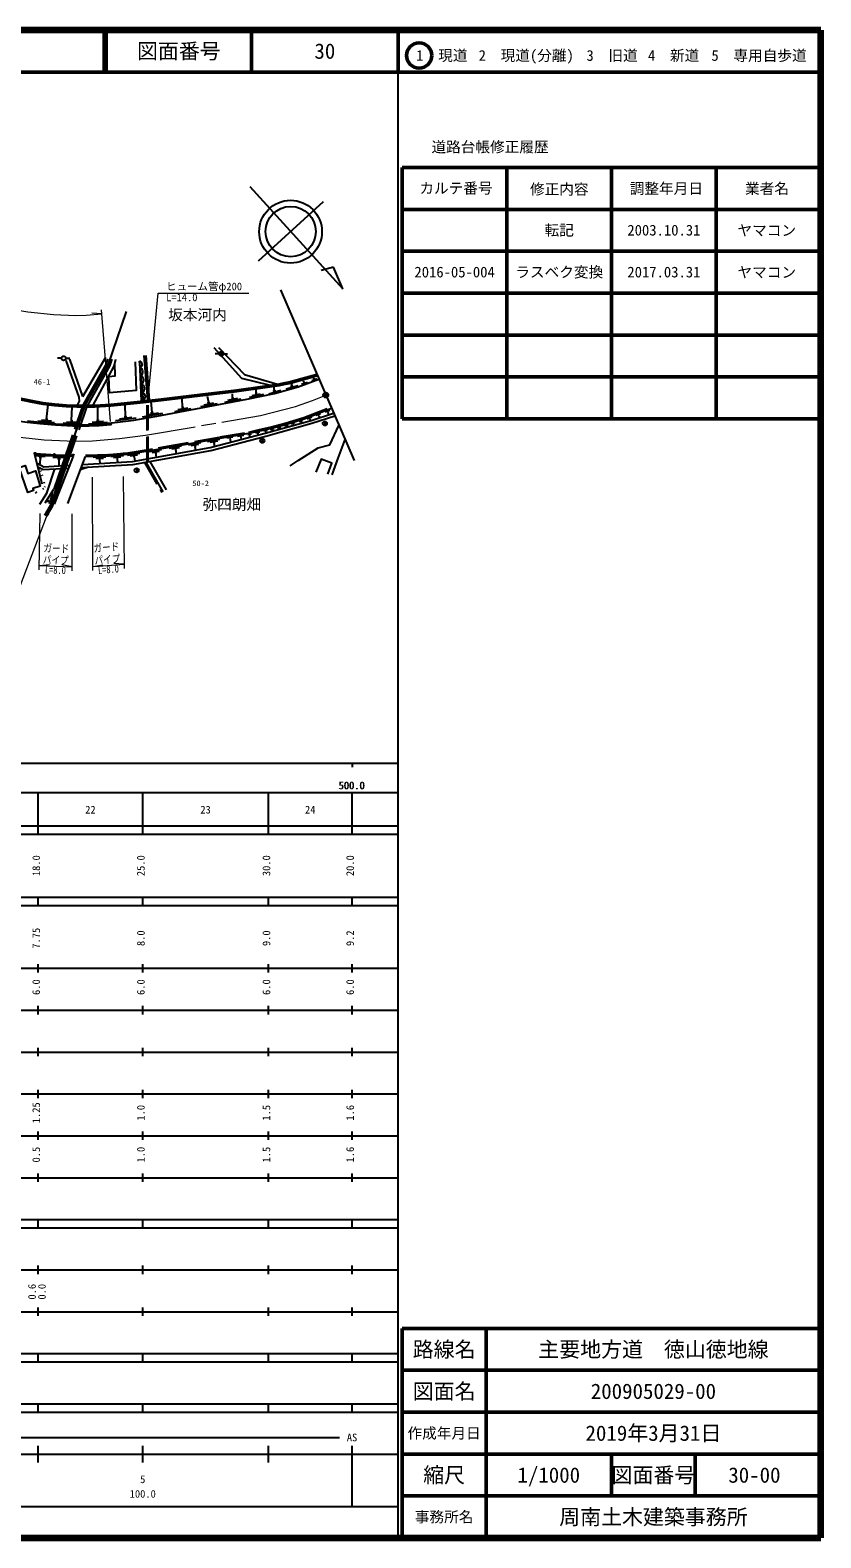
# Model space of a CAD drawing. Units: millimetres at full size, sheet at 1:1000; details may follow other scales. Extents: x 40000 to 680000, y 20000 to 380000.
# Drawn here: x 491092 to 680000, y 20000 to 380000 of the extents above; entities that cross this region are included whole.
import ezdxf
from ezdxf.enums import TextEntityAlignment as Align

# ---------------------------------------------------------------- set-up
doc = ezdxf.new("R2010")
doc.units = ezdxf.units.MM
doc.header["$LTSCALE"] = 1000
doc.header["$PDMODE"] = 32
doc.header["$PDSIZE"] = 500
for name, pattern in [('CHAIN', [18.5, 12, -1.5, 3.5, -1.5]), ('DASHED', [7.5, 6, -1.5]), ('DOTTED', [1.75, 0.25, -1.5])]:
    doc.linetypes.add(name, pattern=pattern)
for name, color, linetype, lineweight in [('M-BGD', 7, 'Continuous', 25), ('M-BMK', 2, 'CHAIN', 13), ('M-BMK-OTRS', 5, 'Continuous', 25), ('M-BMK-ROW', 30, 'Continuous', 25), ('M-BMK-SRVR', 3, 'Continuous', 25), ('M-STR-HTXT', 7, 'Continuous', 13), ('M-TTL', 2, 'Continuous', 140), ('M-TTL-BAND', 7, 'Continuous', 25), ('M-TTL-FRAM', 2, 'Continuous', 50), ('M-TTL-LINE', 7, 'Continuous', 50)]:
    doc.layers.add(name, color=color, linetype=linetype, lineweight=lineweight)
for name, color, linetype in [('M-BMK-HTXT', 7, 'Continuous'), ('M-OTRS', 6, 'Continuous'), ('M-TTL-TXT', 7, 'Continuous')]:
    doc.layers.add(name, color=color, linetype=linetype)
doc.styles.add('ＭＳ ゴシック', font='')
doc.styles.get('ＭＳ ゴシック').set_extended_font_data('MS Gothic')

# ---------------------------------------------------------------- blocks, each defined once
blk = doc.blocks.new('open_arrow')
at = {"color": 0, "linetype": 'Continuous', "lineweight": -2}
blk.add_lwpolyline([(7.5, 1.25), (0, 0), (7.5, -1.25)], dxfattribs=at)

msp = doc.modelspace()

# ---------------------------------------------------------------- hatches: boundary and pattern name
at = {"layer": 'M-BGD'}
for points in [[(536270, 302728, -0.41421), (536770, 303228, -0.41421), (537270, 302728, -1)], [(492645, 286151), (492347, 286186, -1)], [(496627, 285782), (496329, 285808, -1)], [(500622, 285572), (500322, 285586, -1)], [(504618, 285540), (504318, 285530, -1)], [(508615, 285704), (508315, 285685, -1)], [(492120, 278936, -0.41421), (492270, 279086, -0.41421), (492420, 278936, -1)], [(496703, 278654, -0.41421), (496853, 278804, -0.41421), (497003, 278654, -1)], [(501229, 278541, -0.41421), (501379, 278691, -0.41421), (501529, 278541, -1)], [(505470, 278379, -0.41421), (505620, 278529, -0.41421), (505770, 278379, -1)], [(509546, 278515, -0.41421), (509696, 278665, -0.41421), (509846, 278515, -1)], [(513230, 278843, -0.41421), (513380, 278993, -0.41421), (513530, 278843, -1)]]:
    msp.add_hatch(color=256, dxfattribs=at).paths.add_polyline_path(points)

# ---------------------------------------------------------------- linework, layer by layer
for p, q in [((536270, 302728), (535270, 302728)), ((537270, 302728), (538270, 302728)), ((498592, 301660), (497592, 301660)), ((499592, 301660), (500592, 301660)), ((503678, 292542), (500575, 301441)), ((503678, 292542), (509176, 301921)), ((518146, 291517), (517226, 300973)), ((517226, 300973), (517618, 291460)), ((519198, 291630), (518324, 302316)), ((519645, 291678), (518773, 302353)), ((553611, 295047), (553657, 295829)), ((555936, 295466), (557345, 295982)), ((556640, 295724), (556434, 296287)), ((558429, 296380), (559555, 296793)), ((558992, 296586), (558785, 297150)), ((527515, 289915), (527392, 292147)), ((533756, 291083), (533476, 292557)), ((537618, 291209), (541548, 291958)), ((538348, 291653), (540706, 292102)), ((539196, 292120), (539746, 292225)), ((539471, 292172), (539432, 293198)), ((543482, 292337), (546910, 293043)), ((544107, 292772), (546164, 293196)), ((544835, 293228), (545315, 293327)), ((545075, 293278), (545072, 294099)), ((548134, 293198), (551022, 294009)), ((549160, 293798), (549834, 293987)), ((549497, 293893), (549335, 294973)), ((552247, 294353), (555136, 295164)), ((553274, 294953), (553948, 295142)), ((495006, 287128), (495367, 290526)), ((500998, 286756), (501148, 290089)), ((507242, 286826), (507229, 290068)), ((513866, 287698), (513759, 290639)), ((517897, 287685), (522825, 288534)), ((518832, 288151), (521788, 288660)), ((519914, 288642), (520604, 288760)), ((520259, 288701), (520004, 291314)), ((525658, 288961), (529591, 289690)), ((526390, 289402), (528750, 289839)), ((527240, 289864), (527791, 289966)), ((531904, 290119), (535833, 290868)), ((532634, 290564), (534991, 291013)), ((533481, 291031), (534031, 291136)), ((560496, 288382), (559376, 287952)), ((562660, 289213), (561539, 288783)), ((562338, 288768), (562076, 288668)), ((562207, 288718), (562408, 288194)), ((492645, 286151), (492347, 286186)), ((492962, 286704), (496947, 286356)), ((493785, 286934), (496176, 286725)), ((494728, 287152), (495285, 287104)), ((496627, 285782), (496329, 285808)), ((498972, 286250), (502968, 286063)), ((499785, 286512), (502183, 286400)), ((500622, 285572), (500322, 285586)), ((500718, 286769), (501278, 286742)), ((504618, 285540), (504318, 285530)), ((505055, 286027), (509537, 286430)), ((505924, 286406), (508613, 286648)), ((506928, 286798), (507556, 286854)), ((508615, 285704), (508315, 285685)), ((511463, 286783), (516422, 287423)), ((512416, 287209), (515392, 287593)), ((513519, 287653), (514213, 287743)), ((547749, 284409), (546871, 284212)), ((549338, 284767), (548460, 284569)), ((548899, 284668), (548991, 284259)), ((550996, 285237), (550127, 285001)), ((550561, 285119), (550668, 284728)), ((552723, 285713), (551856, 285468)), ((552290, 285591), (552397, 285210)), ((554343, 286210), (553481, 285950)), ((553912, 286080), (554036, 285668)), ((556189, 286768), (555328, 286508)), ((555759, 286638), (555895, 286187)), ((558365, 287565), (557245, 287135)), ((558043, 287120), (557782, 287019)), ((557912, 287069), (558023, 286781)), ((560174, 287938), (559913, 287837)), ((560043, 287887), (560200, 287479)), ((561505, 286583), (561505, 285583)), ((531831, 281446), (528877, 280924)), ((531293, 281047), (529520, 280733)), ((536370, 282249), (533416, 281727)), ((535832, 281849), (534059, 281536)), ((535204, 281434), (534791, 281360)), ((534998, 281397), (535139, 280598)), ((539550, 282787), (538071, 282537)), ((539033, 282395), (538688, 282337)), ((538860, 282366), (538988, 281607)), ((542133, 283223), (540654, 282973)), ((541616, 282832), (541271, 282773)), ((541443, 282802), (541533, 282274)), ((543884, 283543), (543005, 283347)), ((543445, 283445), (543575, 282859)), ((545850, 283982), (544972, 283786)), ((545411, 283884), (545536, 283323)), ((546550, 282458), (546550, 281458)), ((547310, 284311), (547420, 283821)), ((493940, 271611), (492248, 278637)), ((494710, 278147), (492317, 278335)), ((493769, 277920), (493211, 277964)), ((493490, 277942), (493372, 276447)), ((499475, 277854), (496476, 277935)), ((499468, 278292), (496733, 270382)), ((501372, 278241), (496863, 266851)), ((498317, 277585), (497617, 277604)), ((497967, 277595), (497927, 276095)), ((500125, 267012), (504291, 278224)), ((509175, 278061), (506176, 277977)), ((508583, 277744), (506784, 277693)), ((507902, 277425), (507482, 277413)), ((507692, 277419), (507716, 276558)), ((513363, 278376), (510375, 278114)), ((512792, 278025), (510999, 277867)), ((512131, 277665), (511712, 277629)), ((511921, 277647), (511996, 276800)), ((517300, 278942), (514341, 278451)), ((516757, 278548), (514982, 278254)), ((516126, 278139), (515711, 278070)), ((515918, 278105), (516093, 277099)), ((522453, 279796), (519493, 279305)), ((521910, 279401), (520134, 279107)), ((521278, 278993), (520864, 278924)), ((521071, 278958), (521226, 278019)), ((527205, 280629), (524251, 280106)), ((526667, 280229), (524894, 279915)), ((526040, 279813), (525626, 279740)), ((525833, 279776), (525994, 278874)), ((530666, 280631), (530252, 280558)), ((530459, 280594), (530618, 279704)), ((516543, 275381), (516543, 274381)), ((518762, 276866), (522825, 269793)), ((519703, 277035), (523605, 270241)), ((494714, 267110), (496733, 270382)), ((495482, 267774), (495159, 267268)), ((495321, 267521), (495596, 267345))]:
    msp.add_line(p, q, dxfattribs=at)
at = {"layer": 'M-BGD', "linetype": 'DASHED'}
for p, q in [((503666, 290435), (499466, 278285)), ((519060, 276919), (519074, 291214)), ((519260, 276955), (519274, 291236)), ((518396, 276800), (522521, 269618))]:
    msp.add_line(p, q, dxfattribs=at)
at = {"layer": 'M-BGD'}
for points in [[(548214, 295210), (541694, 296785), (535056, 304178)], [(536130, 304259), (542304, 297789), (550194, 295506)], [(502408, 290439), (502919, 291428), (502798, 292331), (499725, 301145)], [(509611, 301492), (509168, 300196), (503737, 290640), (503666, 290435)], [(510647, 301432), (510084, 299784), (504769, 290431)], [(506178, 290427), (511180, 299806), (511575, 301446)], [(516177, 300797), (516443, 293949), (510064, 293406), (509911, 297285), (511393, 297438), (511318, 300378)], [(445499, 295807), (452333, 294227), (460259, 292574), (471319, 290068), (481036, 287910), (485772, 287057), (490417, 286408), (493427, 286061), (497185, 285733), (502670, 285476), (507554, 285637), (510351, 285813)], [(488082, 292277), (491249, 291621), (494154, 291063), (496964, 290752), (499760, 290551), (502274, 290439), (506556, 290426), (510370, 290672), (516628, 291354), (522390, 291973), (531654, 293049), (540415, 294106), (547175, 295054), (550591, 295566), (551598, 295779), (552895, 296040), (557806, 297345), (559556, 297891)], [(488124, 291860), (491171, 291229), (494094, 290668), (496927, 290353), (499737, 290152), (502264, 290039), (506569, 290026), (510405, 290274), (516671, 290956), (522435, 291576), (531701, 292652), (540467, 293710), (547232, 294658), (550662, 295172), (551679, 295388), (552986, 295651), (557917, 296961), (559715, 297522)], [(490454, 286706), (493458, 286360), (497205, 286032), (502672, 285776), (507532, 285937), (511955, 286425), (515873, 286913), (521360, 287858), (531965, 289825), (542838, 291898), (549504, 293271), (555128, 294850), (560084, 296668)], [(503585, 276324), (515552, 277001), (534132, 280334), (547208, 283762), (558207, 286832), (563581, 288575)], [(504291, 278224), (510035, 278385), (514432, 278771), (523066, 280201), (536478, 282573), (543379, 283738), (545655, 284246), (548833, 284961), (552132, 285856), (556563, 287194), (563094, 289701)], [(503319, 275608), (515634, 276305), (534283, 279650), (547391, 283086), (558409, 286162), (563860, 287929)], [(553236, 275951), (555141, 277257), (559931, 280263), (562674, 280991), (564861, 285611)], [(566295, 282293), (564580, 277790), (563206, 273837)], [(492248, 278637), (494826, 278444), (497270, 278336), (501372, 278241)], [(492270, 278936), (494843, 278743), (497280, 278635), (501379, 278541)], [(500515, 278261), (496358, 266235), (494935, 263856)], [(505620, 278379), (510023, 278526), (513380, 278843)], [(562209, 273947), (563141, 276569), (560630, 277575), (559354, 274465)], [(492735, 276612), (494375, 275771), (500528, 276108)], [(492952, 275714), (494225, 275062), (500244, 275392)], [(493388, 266802), (495070, 269478), (497030, 275215)], [(503140, 275126), (504025, 275391), (505153, 275712)]]:
    msp.add_lwpolyline(points, dxfattribs=at)
at = {"layer": 'M-BGD', "linetype": 'DASHED'}
for points in [[(504769, 290431), (504652, 290226), (500515, 278261)], [(504282, 278524), (510018, 278685), (514394, 279068), (523015, 280497), (536427, 282868), (543322, 284032), (545589, 284539), (548761, 285252), (552049, 286145), (556465, 287478), (562987, 289981)], [(495737, 266927), (496383, 268890), (496472, 269959)]]:
    msp.add_lwpolyline(points, dxfattribs=at)
at = {"layer": 'M-BGD'}
msp.add_lwpolyline([(488493, 275612), (489903, 276019), (490514, 274145), (492360, 274769), (493465, 271108), (491764, 270556), (491924, 270043), (490572, 269622)], close=True, dxfattribs=at)
at = {"layer": 'M-BGD', "linetype": 'DOTTED'}
msp.add_lwpolyline([(493062, 275254), (493548, 274863), (493896, 273801), (494635, 271056), (494253, 270550), (492452, 269537), (491133, 268476)], dxfattribs=at)
at = {"layer": 'M-BGD'}
for centre, radius in [((536770, 302728), 500), ((499092, 301660), 500), ((561505, 286083), 500), ((546550, 281958), 500), ((492270, 278936), 150), ((496853, 278654), 150), ((501379, 278541), 150), ((505620, 278379), 150), ((509696, 278515), 150), ((513380, 278843), 150), ((516543, 274881), 500)]:
    msp.add_circle(centre, radius, dxfattribs=at)
for centre, radius, start, end in [((517093, 300206), 778, 290.93719, 80.16952), ((516882, 298427), 1160, 306.03854, 65.06817), ((517076, 296436), 1160, 306.03854, 65.06817), ((517269, 294446), 1160, 306.03854, 65.06817), ((517463, 292455), 1160, 306.03854, 65.06817), ((492496, 286169), 150, 353.43368, 173.43368), ((496478, 285795), 150, 355.00355, 175.00355), ((500472, 285579), 150, 357.3184, 177.3184), ((504468, 285535), 150, 1.89091, 181.89091), ((508465, 285694), 150, 3.58728, 183.58728), ((510342, 285962), 150, 270, 90)]:
    msp.add_arc(centre, radius, start, end, dxfattribs=at)
at = {"layer": 'M-BMK'}
msp.add_lwpolyline([(486456, 283045), (494430, 282154), (501757, 281885), (506005, 281973), (512475, 282495), (518684, 283322), (546135, 287951), (554518, 290113), (558587, 291575), (561722, 292877)], dxfattribs=at)
at = {"layer": 'M-BMK-OTRS'}
msp.add_line((550884, 317962), (568482, 277230), dxfattribs=at)
at = {"layer": 'M-BMK-ROW'}
msp.add_lwpolyline([(514023, 312854), (509626, 299990), (504194, 290433), (495902, 266447), (494506, 264112)], dxfattribs=at)
at = {"layer": 'M-BMK-SRVR'}
for p, q in [((543596, 342643), (565808, 318198)), ((561118, 338973), (545576, 324850)), ((563532, 323388), (560642, 322581)), ((565808, 318198), (563532, 323388))]:
    msp.add_line(p, q, dxfattribs=at)
for centre, radius in [((553316, 331883), 7500), ((553347, 331912), 6000), ((561722, 292877), 600)]:
    msp.add_circle(centre, radius, dxfattribs=at)
at = {"layer": 'M-OTRS'}
msp.add_point((561722, 292877), dxfattribs=at)
at = {"layer": 'M-STR-HTXT'}
for p, q in [((510317, 286590), (508165, 313248)), ((508245, 312251), (505794, 312396)), ((506036, 250967), (505988, 273270)), ((513336, 273449), (513570, 251483)), ((493220, 251177), (493459, 264581)), ((501097, 250888), (501151, 264536)), ((493237, 252177), (495679, 252430)), ((493237, 252177), (501101, 251888)), ((501101, 251888), (498684, 252319)), ((506034, 251967), (508458, 252359)), ((513559, 252485), (511108, 252630))]:
    msp.add_line(p, q, dxfattribs=at)
for points in [[(451732, 321929), (484400, 313785), (490556, 312773), (496650, 312093), (501996, 311896), (504485, 311948), (508245, 312251)], [(519174, 291225), (521685, 317238), (543335, 317238)], [(495812, 265998), (486571, 241729), (463671, 241729)], [(506034, 251967), (507526, 251998), (513559, 252485)]]:
    msp.add_lwpolyline(points, dxfattribs=at)
at = {"layer": 'M-TTL'}
for p, q in [((680000, 380000), (40000, 380000)), ((680000, 20000), (680000, 380000)), ((40000, 20000), (680000, 20000))]:
    msp.add_line(p, q, dxfattribs=at)
at = {"layer": 'M-TTL-BAND'}
for p, q in [((579000, 20000), (579000, 370000)), ((40000, 205000), (579000, 205000)), ((568000, 205000), (568000, 204000)), ((68000, 198000), (579000, 198000)), ((493000, 188000), (493000, 198000)), ((518000, 188000), (518000, 198000)), ((548000, 188000), (548000, 198000)), ((568000, 188000), (568000, 198000)), ((40000, 190000), (579000, 190000)), ((40000, 188000), (579000, 188000)), ((40000, 173000), (579000, 173000)), ((493000, 171000), (493000, 173000)), ((518000, 171000), (518000, 173000)), ((548000, 171000), (548000, 173000)), ((568000, 171000), (568000, 173000)), ((40000, 171000), (579000, 171000)), ((40000, 156000), (579000, 156000)), ((493000, 155000), (493000, 157000)), ((518000, 155000), (518000, 157000)), ((548000, 155000), (548000, 157000)), ((568000, 155000), (568000, 157000)), ((46000, 146000), (579000, 146000)), ((493000, 145000), (493000, 147000)), ((518000, 145000), (518000, 147000)), ((548000, 145000), (548000, 147000)), ((568000, 145000), (568000, 147000)), ((493000, 135000), (493000, 137000)), ((518000, 135000), (518000, 137000)), ((548000, 135000), (548000, 137000)), ((568000, 135000), (568000, 137000)), ((52000, 136000), (579000, 136000)), ((46000, 126000), (579000, 126000)), ((493000, 125000), (493000, 127000)), ((518000, 125000), (518000, 127000)), ((548000, 125000), (548000, 127000)), ((568000, 125000), (568000, 127000)), ((52000, 116000), (579000, 116000)), ((493000, 115000), (493000, 117000)), ((518000, 115000), (518000, 117000)), ((548000, 115000), (548000, 117000)), ((568000, 115000), (568000, 117000)), ((46000, 106000), (579000, 106000)), ((493000, 105000), (493000, 107000)), ((518000, 105000), (518000, 107000)), ((548000, 105000), (548000, 107000)), ((568000, 105000), (568000, 107000)), ((40000, 96000), (579000, 96000)), ((40000, 94000), (579000, 94000)), ((493000, 94000), (493000, 96000)), ((518000, 94000), (518000, 96000)), ((548000, 94000), (548000, 96000)), ((568000, 94000), (568000, 96000)), ((49000, 84000), (579000, 84000)), ((493000, 83000), (493000, 85000)), ((518000, 83000), (518000, 85000)), ((548000, 83000), (548000, 85000)), ((568000, 83000), (568000, 85000)), ((40000, 74000), (579000, 74000)), ((493000, 73000), (493000, 75000)), ((518000, 73000), (518000, 75000)), ((548000, 73000), (548000, 75000)), ((568000, 73000), (568000, 75000)), ((40000, 64000), (579000, 64000)), ((40000, 62000), (579000, 62000)), ((493000, 62000), (493000, 64000)), ((518000, 62000), (518000, 64000)), ((548000, 62000), (548000, 64000)), ((568000, 62000), (568000, 64000)), ((40000, 52000), (579000, 52000)), ((493000, 50000), (493000, 52000)), ((518000, 50000), (518000, 52000)), ((548000, 50000), (548000, 52000)), ((568000, 50000), (568000, 52000)), ((40000, 50000), (579000, 50000)), ((71000, 44000), (565000, 44000)), ((40000, 40000), (579000, 40000)), ((493000, 38000), (493000, 42000)), ((518000, 38000), (518000, 42000)), ((548000, 38000), (548000, 42000)), ((568000, 27500), (568000, 42000)), ((68000, 27500), (579000, 27500))]:
    msp.add_line(p, q, dxfattribs=at)
at = {"layer": 'M-TTL-FRAM'}
for p, q in [((580000, 347197), (580000, 287197)), ((580000, 347197), (680000, 347197)), ((580000, 287197), (680000, 287197)), ((680000, 70000), (580000, 70000)), ((580000, 70000), (580000, 20000))]:
    msp.add_line(p, q, dxfattribs=at)
at = {"layer": 'M-TTL-LINE'}
for p, q in [((508747, 380000), (508747, 370000)), ((509247, 380000), (509247, 370000)), ((543997, 380000), (543997, 370000)), ((579000, 380000), (579000, 370000)), ((40000, 370000), (680000, 370000)), ((605000, 347197), (605000, 287197)), ((630000, 347197), (630000, 287197)), ((655000, 347197), (655000, 287197)), ((580000, 337197), (680000, 337197)), ((580000, 327197), (680000, 327197)), ((580000, 317197), (680000, 317197)), ((580000, 307197), (680000, 307197)), ((580000, 297197), (680000, 297197)), ((600000, 70000), (600000, 20000)), ((680000, 60000), (580000, 60000)), ((680000, 50000), (580000, 50000)), ((680000, 40000), (580000, 40000)), ((630000, 40000), (630000, 30000)), ((650000, 40000), (650000, 30000)), ((680000, 30000), (580000, 30000))]:
    msp.add_line(p, q, dxfattribs=at)
msp.add_circle((584031, 373958), 3000, dxfattribs=at)

# ---------------------------------------------------------------- block references
at = {"layer": 'M-STR-HTXT', "xscale": 240, "yscale": 240}
for p, rotation in [((519174, 291225), 84.5), ((495812, 265998), 249.2)]:
    msp.add_blockref('open_arrow', p, dxfattribs=dict(at, rotation=rotation))

# ---------------------------------------------------------------- texts
at = {"layer": 'M-BMK-HTXT', "style": 'ＭＳ ゴシック'}
for s, height, p in [('坂本河内', 2566, (531060, 312023)), ('46-1', 1320, (493921, 296034)), ('50-2', 1320, (531828, 271799)), ('弥四朗畑', 2566, (539278, 266762))]:
    msp.add_text(s, height=height, dxfattribs=at).set_placement(p, align=Align.MIDDLE_CENTER)
at = {"layer": 'M-STR-HTXT', "style": 'ＭＳ ゴシック'}
for s, p in [('L=14.0', (523585, 314738)), ('ヒューム管φ200', (523585, 317338))]:
    msp.add_text(s, height=1833, dxfattribs=at).set_placement(p, align=Align.BOTTOM_LEFT)
at = {"layer": 'M-STR-HTXT', "style": 'ＭＳ ゴシック', "width": 0.8}
for s, rotation, p in [('ガード', 357.895, (497295, 254786)), ('ガード', 4.615, (509408, 255036)), ('パイプ', 357.895, (497167, 251981)), ('パイプ', 4.615, (509664, 252119))]:
    msp.add_text(s, height=1833, rotation=rotation, dxfattribs=at).set_placement(p, align=Align.BOTTOM_CENTER)
for rotation, p in [(357.895, (497169, 252033)), (4.615, (509708, 252174))]:
    msp.add_text('L=8.0', height=1833, rotation=rotation, dxfattribs=at).set_placement(p, align=Align.TOP_CENTER)
at = {"layer": 'M-TTL-BAND', "style": 'ＭＳ ゴシック'}
for s, p in [('500.0', (567844, 198195)), ('500.0', (568000, 198195)), ('22', (505500, 192405)), ('23', (533000, 192405)), ('24', (558000, 192405)), ('AS', (568000, 42500)), ('5', (518000, 32523)), ('100.0', (518000, 29033))]:
    msp.add_text(s, height=1833, dxfattribs=at).set_placement(p, align=Align.BOTTOM_CENTER)
for s, p in [('18.0', (494000, 180500)), ('25.0', (519000, 180500)), ('30.0', (549000, 180500)), ('20.0', (569000, 180500)), ('7.75', (494000, 163174)), ('8.0', (519000, 163174)), ('9.0', (549000, 163174)), ('9.2', (569000, 163174)), ('6.0', (494000, 151500)), ('6.0', (519000, 151500)), ('6.0', (549000, 151500)), ('6.0', (569000, 151500)), ('1.25', (494000, 121500)), ('1.0', (519000, 121500)), ('1.5', (549000, 121500)), ('1.6', (569000, 121500)), ('0.5', (494000, 111500)), ('1.0', (519000, 111500)), ('1.5', (549000, 111500)), ('1.6', (569000, 111500)), ('0.6', (493000, 78764)), ('0.0', (495370, 78764))]:
    msp.add_text(s, height=1833, rotation=90, dxfattribs=at).set_placement(p, align=Align.BOTTOM_CENTER)
at = {"layer": 'M-TTL-TXT', "style": 'ＭＳ ゴシック'}
for s, height, p in [('図面番号', 3666, (526622, 375000)), ('30', 3666, (561497, 375000)), ('1\u3000現道', 2566, (589448, 373958)), ('2\u3000現道(分離)', 2566, (609619, 373958)), ('3\u3000旧道', 2566, (630121, 373958)), ('4\u3000新道', 2566, (644824, 373958)), ('5\u3000専用自歩道', 2566, (665228, 373958)), ('道路台帳修正履歴', 2566, (600968, 352113)), ('カルテ番号', 2566, (592839, 342277)), ('修正内容', 2566, (617509, 342023)), ('調整年月日', 2566, (643089, 342197)), ('業者名', 2566, (667134, 342197)), ('転記', 2566, (617500, 332245)), ('2003.10.31', 2566, (642500, 332245)), ('ヤマコン', 2566, (667077, 332189)), ('2016-05-004', 2566, (592500, 322245)), ('ラスベク変換', 2566, (617500, 322245)), ('2017.03.31', 2566, (642500, 322245)), ('ヤマコン', 2566, (667077, 322189)), ('路線名', 3666, (590000, 65000)), ('路線名', 3666, (590000, 65000)), ('主要地方道\u3000徳山徳地線', 3666, (640000, 65000)), ('図面名', 3666, (590000, 55000)), ('図面名', 3666, (590000, 55000)), ('200905029-00', 3666, (640000, 55000)), ('2019年3月31日', 3666, (640000, 45000)), ('作成年月日', 2566, (590000, 45000)), ('作成年月日', 2566, (590000, 45000)), ('縮尺', 3666, (590000, 35000)), ('縮尺', 3666, (590000, 35000)), ('1/1000', 3666, (615000, 35000)), ('図面番号', 3666, (640000, 35000)), ('図面番号', 3666, (640000, 35000)), ('30-00', 3666, (664125, 35000)), ('事務所名', 2566, (590000, 25000)), ('事務所名', 2566, (590000, 25000)), ('周南土木建築事務所', 3666, (640000, 25000))]:
    msp.add_text(s, height=height, dxfattribs=at).set_placement(p, align=Align.MIDDLE_CENTER)

doc.saveas('drawing.dxf')
